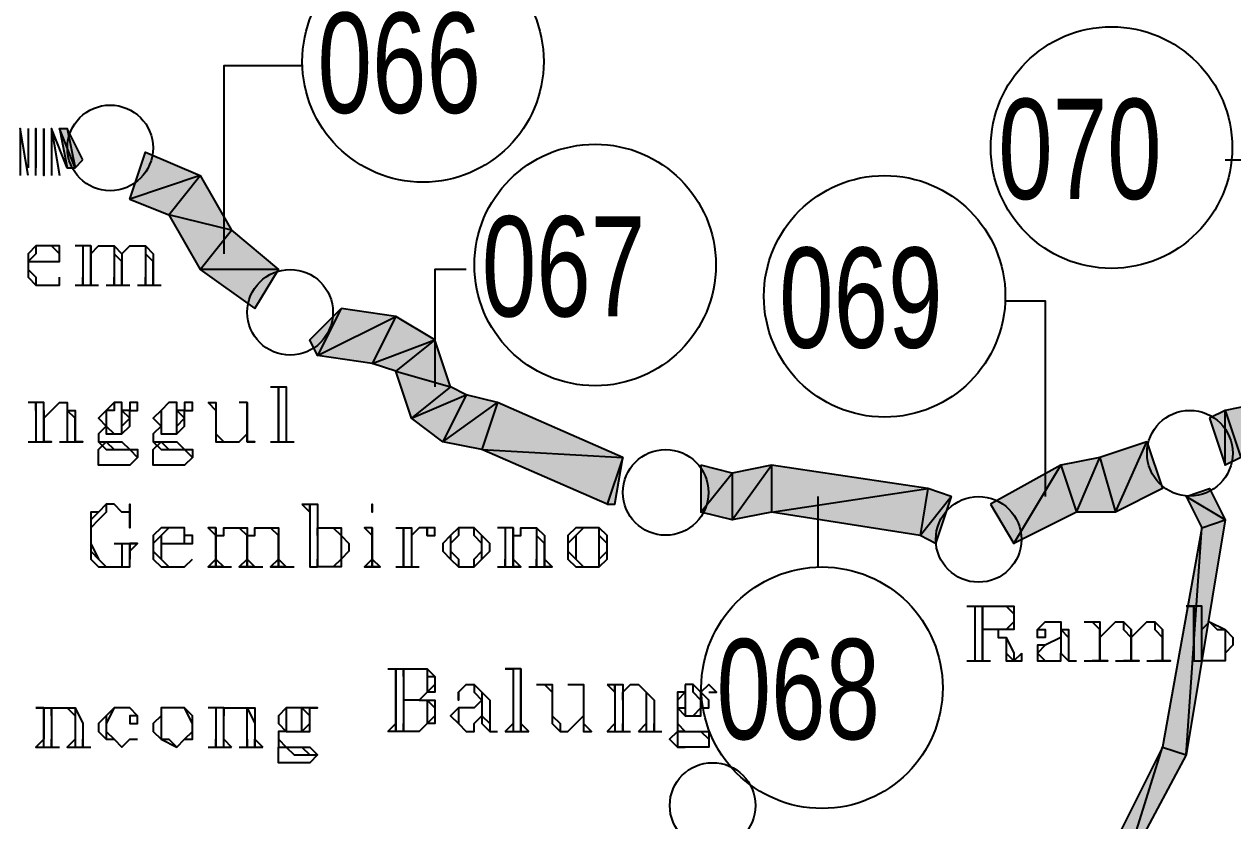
# Model space of a CAD drawing. Header units: millimetres. Extents: x 658 to 813, y 806 to 883.
# Drawn here: x 787.6802 to 788.1498, y 862.8389 to 863.1482 of the extents above; entities that cross this region are included whole.
import ezdxf

# ---------------------------------------------------------------- set-up
doc = ezdxf.new("R2010")
doc.units = ezdxf.units.MM
doc.header["$LTSCALE"] = 0.1
doc.linetypes.add('atContinuous2', pattern=[0])
for name, color, linetype in [('KLEKTOR1', 7, 'Continuous'), ('KLEKTOR2', 7, 'Continuous'), ('LINK NAS BARU', 7, 'Continuous'), ('SYMBOL', 7, 'Continuous'), ('TEXT', 8, 'Continuous'), ('zat_Mask_solid', 7, 'Continuous')]:
    doc.layers.add(name, color=color, linetype=linetype)
doc.styles.add('Style2', font='arial.ttf', dxfattribs={"height": 0.2})

msp = doc.modelspace()

# ---------------------------------------------------------------- hatches: boundary and pattern name
at = {"layer": 'KLEKTOR1'}
h = msp.add_hatch(color=7, dxfattribs=at)
h.paths.add_polyline_path([(787.69687, 863.10771), (787.69991, 863.09251), (787.69383, 863.10771)], flags=17)
h.paths.add_polyline_path([(787.69991, 863.09251), (787.69383, 863.10771), (787.69687, 863.09251)], flags=17)
for points in [[(787.70295, 863.09555), (787.69687, 863.10771), (787.69991, 863.09251)], [(787.74855, 863.08947), (787.72119, 863.08035), (787.72727, 863.09859)], [(787.73639, 863.07427), (787.74855, 863.08947), (787.72119, 863.08035)], [(787.76071, 863.06819), (787.73639, 863.07427), (787.74855, 863.08947)], [(787.74855, 863.05299), (787.76071, 863.06819), (787.73639, 863.07427)], [(787.77895, 863.05299), (787.74855, 863.05299), (787.76071, 863.06819)], [(787.76983, 863.03779), (787.77895, 863.05299), (787.74855, 863.05299)], [(787.80327, 863.03779), (787.79415, 863.01955), (787.79111, 863.02563)], [(787.80327, 863.03779), (787.79415, 863.01955), (787.82455, 863.03475)], [(787.79415, 863.01955), (787.82455, 863.03475), (787.81543, 863.01651)], [(787.82455, 863.03475), (787.81543, 863.01651), (787.83975, 863.02563)], [(787.81543, 863.01651), (787.83975, 863.02563), (787.82455, 863.01347)], [(787.83975, 863.02563), (787.82455, 863.01347), (787.84583, 863.00739)], [(787.82455, 863.01347), (787.84583, 863.00739), (787.83063, 862.99523)], [(787.84583, 863.00739), (787.83063, 862.99523), (787.85191, 863.00435)], [(787.83063, 862.99523), (787.85191, 863.00435), (787.84279, 862.98611)], [(787.85191, 863.00435), (787.84279, 862.98611), (787.86407, 863.00131)], [(787.84279, 862.98611), (787.86407, 863.00131), (787.85799, 862.98307)], [(787.86407, 863.00131), (787.85799, 862.98307), (787.91272, 862.98003)], [(788.14072, 862.99523), (788.1468, 862.97699), (788.1468, 862.99827)], [(788.1468, 862.99827), (788.15288, 862.98003), (788.162, 863.00131)], [(788.1468, 862.97699), (788.1468, 862.99827), (788.15288, 862.98003)], [(788.09816, 862.98003), (788.10424, 862.95875), (788.1164, 862.98611)], [(788.10424, 862.95875), (788.1164, 862.98611), (788.12248, 862.96787)], [(788.08296, 862.97699), (788.08904, 862.95875), (788.09816, 862.98003)], [(788.08904, 862.95875), (788.09816, 862.98003), (788.10424, 862.95875)], [(787.94312, 862.97699), (787.94312, 862.95875), (787.95528, 862.97395)], [(788.0556, 862.96179), (788.06472, 862.94659), (788.08296, 862.97699)], [(788.06472, 862.94659), (788.08296, 862.97699), (788.08904, 862.95875)], [(787.94312, 862.95875), (787.95528, 862.97395), (787.95528, 862.95571)]]:
    msp.add_hatch(color=7, dxfattribs=at).paths.add_polyline_path(points)
h = msp.add_hatch(color=7, dxfattribs=at)
h.paths.add_polyline_path([(787.85799, 862.98307), (787.91272, 862.98003), (787.90664, 862.96179)])
h.paths.add_polyline_path([(787.91272, 862.98003), (787.90664, 862.96179), (787.90968, 862.96179)], flags=17)
h = msp.add_hatch(color=7, dxfattribs=at)
h.paths.add_polyline_path([(787.95528, 862.97395), (787.95528, 862.95571), (787.97048, 862.97699)], flags=17)
h.paths.add_polyline_path([(787.95528, 862.95571), (787.97048, 862.97699), (787.97048, 862.95875)], flags=17)
at = {"layer": 'zat_Mask_solid'}
for points in [[(787.97048, 862.97699), (787.97048, 862.95875), (788.03128, 862.96787)], [(787.97048, 862.95875), (788.03128, 862.96787), (788.02824, 862.94963)], [(788.03128, 862.96787), (788.02824, 862.94963), (788.0404, 862.96483)], [(788.1468, 862.95571), (788.1316, 862.96483), (788.14072, 862.96787)], [(788.02824, 862.94963), (788.0404, 862.96483), (788.03432, 862.94659)], [(788.13768, 862.95267), (788.1468, 862.95571), (788.1316, 862.96483)], [(788.12248, 862.86754), (788.1316, 862.8645), (788.13768, 862.95267)], [(788.1316, 862.8645), (788.13768, 862.95267), (788.1468, 862.95571)], [(788.1012, 862.82498), (788.10728, 862.8189), (788.12248, 862.86754)], [(788.10728, 862.8189), (788.12248, 862.86754), (788.1316, 862.8645)]]:
    msp.add_hatch(color=7, dxfattribs=at).paths.add_polyline_path(points)

# ---------------------------------------------------------------- linework, layer by layer
at = {"layer": 'KLEKTOR1', "color": 7}
for points in [[(787.68167, 863.08947), (787.67863, 863.10771), (787.67863, 863.08947)], [(787.68167, 863.10771), (787.68167, 863.09251)], [(787.68471, 863.08947), (787.68471, 863.10771), (787.68471, 863.09251)], [(787.68775, 863.10771), (787.68775, 863.08947), (787.68775, 863.10771)], [(787.69687, 863.09251), (787.69079, 863.10771), (787.69383, 863.08947)], [(787.69079, 863.10771), (787.69079, 863.08947)], [(787.69687, 863.10771), (787.69991, 863.09251), (787.69383, 863.10771), (787.69687, 863.10771)], [(787.69991, 863.09251), (787.69383, 863.10771), (787.69687, 863.09251), (787.69991, 863.09251)], [(787.70295, 863.09555), (787.69687, 863.10771), (787.69991, 863.09251), (787.70295, 863.09555)], [(787.74855, 863.08947), (787.72119, 863.08035), (787.72727, 863.09859), (787.74855, 863.08947)], [(787.73639, 863.07427), (787.74855, 863.08947), (787.72119, 863.08035), (787.73639, 863.07427)], [(787.76071, 863.06819), (787.73639, 863.07427), (787.74855, 863.08947), (787.76071, 863.06819)], [(787.74855, 863.05299), (787.76071, 863.06819), (787.73639, 863.07427), (787.74855, 863.05299)], [(787.77895, 863.05299), (787.74855, 863.05299), (787.76071, 863.06819), (787.77895, 863.05299)], [(787.76983, 863.03779), (787.77895, 863.05299), (787.74855, 863.05299), (787.76983, 863.03779)], [(787.80327, 863.03779), (787.79415, 863.01955), (787.79111, 863.02563), (787.80327, 863.03779)], [(787.80327, 863.03779), (787.79415, 863.01955), (787.82455, 863.03475), (787.80327, 863.03779)], [(787.79415, 863.01955), (787.82455, 863.03475), (787.81543, 863.01651), (787.79415, 863.01955)], [(787.82455, 863.03475), (787.81543, 863.01651), (787.83975, 863.02563), (787.82455, 863.03475)], [(787.81543, 863.01651), (787.83975, 863.02563), (787.82455, 863.01347), (787.81543, 863.01651)], [(787.83975, 863.02563), (787.82455, 863.01347), (787.84583, 863.00739), (787.83975, 863.02563)], [(787.82455, 863.01347), (787.84583, 863.00739), (787.83063, 862.99523), (787.82455, 863.01347)], [(787.84583, 863.00739), (787.83063, 862.99523), (787.85191, 863.00435), (787.84583, 863.00739)], [(787.83063, 862.99523), (787.85191, 863.00435), (787.84279, 862.98611), (787.83063, 862.99523)], [(787.85191, 863.00435), (787.84279, 862.98611), (787.86407, 863.00131), (787.85191, 863.00435)], [(787.84279, 862.98611), (787.86407, 863.00131), (787.85799, 862.98307), (787.84279, 862.98611)], [(787.86407, 863.00131), (787.85799, 862.98307), (787.91272, 862.98003), (787.86407, 863.00131)], [(788.14072, 862.99523), (788.1468, 862.97699), (788.1468, 862.99827), (788.14072, 862.99523)], [(788.1468, 862.99827), (788.15288, 862.98003), (788.162, 863.00131), (788.1468, 862.99827)], [(788.1468, 862.97699), (788.1468, 862.99827), (788.15288, 862.98003), (788.1468, 862.97699)], [(788.09816, 862.98003), (788.10424, 862.95875), (788.1164, 862.98611), (788.09816, 862.98003)], [(788.10424, 862.95875), (788.1164, 862.98611), (788.12248, 862.96787), (788.10424, 862.95875)], [(787.85799, 862.98307), (787.91272, 862.98003), (787.90664, 862.96179), (787.85799, 862.98307)], [(787.91272, 862.98003), (787.90664, 862.96179), (787.90968, 862.96179), (787.91272, 862.98003)], [(788.08296, 862.97699), (788.08904, 862.95875), (788.09816, 862.98003), (788.08296, 862.97699)], [(788.08904, 862.95875), (788.09816, 862.98003), (788.10424, 862.95875), (788.08904, 862.95875)], [(787.94312, 862.97699), (787.94312, 862.95875), (787.95528, 862.97395), (787.94312, 862.97699)], [(787.95528, 862.97395), (787.95528, 862.95571), (787.97048, 862.97699), (787.95528, 862.97395)], [(787.95528, 862.95571), (787.97048, 862.97699), (787.97048, 862.95875), (787.95528, 862.95571)], [(787.97048, 862.97699), (787.97048, 862.95875), (788.03128, 862.96787), (787.97048, 862.97699)], [(788.0556, 862.96179), (788.06472, 862.94659), (788.08296, 862.97699), (788.0556, 862.96179)], [(788.06472, 862.94659), (788.08296, 862.97699), (788.08904, 862.95875), (788.06472, 862.94659)], [(787.94312, 862.95875), (787.95528, 862.97395), (787.95528, 862.95571), (787.94312, 862.95875)], [(787.97048, 862.95875), (788.03128, 862.96787), (788.02824, 862.94963), (787.97048, 862.95875)], [(788.03128, 862.96787), (788.02824, 862.94963), (788.0404, 862.96483), (788.03128, 862.96787)], [(788.02824, 862.94963), (788.0404, 862.96483), (788.03432, 862.94659), (788.02824, 862.94963)]]:
    msp.add_lwpolyline(points, dxfattribs=at)
at = {"layer": 'KLEKTOR2', "color": 7}
for points in [[(788.1468, 862.95571), (788.1316, 862.96483), (788.14072, 862.96787), (788.1468, 862.95571)], [(788.13768, 862.95267), (788.1468, 862.95571), (788.1316, 862.96483), (788.13768, 862.95267)], [(788.12248, 862.86754), (788.1316, 862.8645), (788.13768, 862.95267), (788.12248, 862.86754)], [(788.1316, 862.8645), (788.13768, 862.95267), (788.1468, 862.95571), (788.1316, 862.8645)], [(788.1012, 862.82498), (788.10728, 862.8189), (788.12248, 862.86754), (788.1012, 862.82498)], [(788.10728, 862.8189), (788.12248, 862.86754), (788.1316, 862.8645), (788.10728, 862.8189)]]:
    msp.add_lwpolyline(points, dxfattribs=at)
at = {"layer": 'LINK NAS BARU', "color": 7}
for points in [[(787.78807, 863.13203), (787.75767, 863.13203), (787.75767, 863.05907)], [(788.1468, 863.09555), (788.15896, 863.09555), (788.15896, 862.99523)], [(787.85191, 863.05299), (787.83975, 863.05299), (787.83975, 863.00739)], [(788.06168, 863.04083), (788.07688, 863.04083), (788.07688, 862.96483)], [(787.98872, 862.93747), (787.98872, 862.96483)]]:
    msp.add_lwpolyline(points, dxfattribs=at)
at = {"layer": 'LINK NAS BARU', "color": 7, "linetype": 'atContinuous2'}
for centre in [(787.83512, 863.13377), (788.10264, 863.10033), (787.902, 863.05473), (788.01448, 863.04257), (787.99016, 862.89057)]:
    msp.add_circle(centre, 0.0469, dxfattribs=at)
at = {"layer": 'SYMBOL', "color": 7, "linetype": 'atContinuous2'}
for centre in [(787.71357, 863.10019), (787.78349, 863.03635), (788.13309, 862.98162), (787.92941, 862.96642), (788.05101, 862.94818), (787.94765, 862.84482)]:
    msp.add_circle(centre, 0.01664, dxfattribs=at)
at = {"layer": 'TEXT', "color": 7}
for points in [[(787.68167, 863.05603), (787.69383, 863.05603), (787.69383, 863.05907), (787.69383, 863.06211), (787.69079, 863.06211), (787.68775, 863.06211), (787.68471, 863.06211), (787.68167, 863.05907), (787.68167, 863.05603), (787.68167, 863.05299), (787.68167, 863.04995), (787.68471, 863.04691), (787.68775, 863.04691), (787.69079, 863.04691), (787.69383, 863.04691), (787.69383, 863.04995)], [(787.68775, 863.06211), (787.68471, 863.06211), (787.68471, 863.05907), (787.68167, 863.05603), (787.68167, 863.05299), (787.68471, 863.04995), (787.68471, 863.04691), (787.68775, 863.04691)], [(787.69383, 863.05603), (787.69383, 863.05907), (787.69079, 863.06211)], [(787.70599, 863.06211), (787.70599, 863.04691), (787.70599, 863.06211), (787.69991, 863.06211)], [(787.70295, 863.06211), (787.70295, 863.04691)], [(787.70295, 863.06211), (787.70295, 863.05907)], [(787.70599, 863.05907), (787.70903, 863.06211), (787.71207, 863.06211), (787.71511, 863.06211), (787.71815, 863.05907), (787.71815, 863.05603), (787.71815, 863.04691), (787.71815, 863.05603), (787.71511, 863.05907)], [(787.71511, 863.06211), (787.71511, 863.05907), (787.71511, 863.04691)], [(787.71815, 863.05907), (787.72119, 863.06211), (787.72423, 863.06211), (787.72727, 863.06211), (787.73031, 863.05907), (787.73031, 863.05603), (787.73031, 863.04691), (787.73031, 863.05603), (787.72727, 863.05907)], [(787.72727, 863.06211), (787.72727, 863.05907), (787.72727, 863.04691)], [(787.68167, 863.05907), (787.68167, 863.05603), (787.68167, 863.05299), (787.68167, 863.04995)], [(787.69383, 863.05603), (787.69383, 863.05907)], [(787.70295, 863.04691), (787.70295, 863.04995)], [(787.70599, 863.04995), (787.70599, 863.04691), (787.70903, 863.04691)], [(787.71511, 863.04691), (787.71511, 863.04995)], [(787.71815, 863.04995), (787.71815, 863.04691), (787.72119, 863.04691)], [(787.72727, 863.04691), (787.72727, 863.04995)], [(787.73031, 863.04995), (787.73031, 863.04691), (787.73335, 863.04691)], [(787.69991, 863.04691), (787.70903, 863.04691)], [(787.71207, 863.04691), (787.72119, 863.04691)], [(787.72423, 863.04691), (787.73335, 863.04691)], [(787.77591, 863.00739), (787.78199, 863.00739), (787.78199, 862.98611)], [(787.77591, 863.00739), (787.77895, 863.00739)], [(787.77895, 863.00739), (787.77895, 862.98611), (787.77895, 863.00739)], [(787.68775, 862.99827), (787.68775, 862.98611), (787.68775, 863.00131), (787.68167, 863.00131)], [(787.68471, 863.00131), (787.68471, 862.98611)], [(787.68471, 863.00131), (787.68471, 862.99827), (787.68471, 863.00131)], [(787.68775, 862.99523), (787.69079, 862.99827), (787.69383, 863.00131), (787.69687, 863.00131), (787.69687, 862.99827), (787.69991, 862.99827), (787.69991, 862.99523), (787.69991, 862.98611), (787.69991, 862.99523), (787.69687, 862.99827)], [(787.69687, 863.00131), (787.69687, 862.99827), (787.69687, 862.99523), (787.69687, 862.98611)], [(787.71511, 863.00131), (787.71207, 862.99827), (787.70903, 862.99523), (787.71207, 862.99219), (787.71207, 862.98915), (787.71511, 862.98915), (787.71815, 862.98915), (787.72119, 862.99219), (787.72119, 862.99523), (787.72119, 862.99827), (787.71815, 862.99827), (787.71815, 863.00131), (787.71511, 863.00131)], [(787.71511, 863.00131), (787.71511, 862.99827), (787.71207, 862.99827), (787.71207, 862.99219), (787.71511, 862.98915)], [(787.71207, 862.99827), (787.71207, 862.99523), (787.71207, 862.99219)], [(787.72119, 862.99827), (787.72423, 862.99827), (787.72423, 863.00131), (787.72119, 863.00131), (787.72119, 862.99827), (787.71815, 862.99827)], [(787.71815, 862.98915), (787.71815, 862.99219), (787.71815, 862.99827), (787.71815, 863.00131)], [(787.71815, 862.99219), (787.72119, 862.99523), (787.71815, 862.99827)], [(787.73639, 863.00131), (787.73335, 862.99827), (787.73031, 862.99523), (787.73335, 862.99219), (787.73335, 862.98915), (787.73639, 862.98915), (787.73943, 862.98915), (787.74247, 862.99219), (787.74247, 862.99523), (787.74247, 862.99827), (787.73943, 862.99827), (787.73943, 863.00131), (787.73639, 863.00131)], [(787.73639, 863.00131), (787.73335, 862.99827), (787.73335, 862.99219), (787.73335, 862.98915), (787.73639, 862.98915)], [(787.73335, 862.99827), (787.73335, 862.99523), (787.73335, 862.99219)], [(787.74247, 862.99827), (787.74551, 862.99827), (787.74551, 863.00131), (787.74247, 863.00131), (787.74247, 862.99827), (787.73943, 862.99827)], [(787.73943, 862.98915), (787.73943, 862.99219), (787.73943, 862.99827), (787.73943, 863.00131)], [(787.73943, 862.99219), (787.74247, 862.99523), (787.73943, 862.99827)], [(787.75159, 863.00131), (787.75463, 863.00131), (787.75463, 862.98915), (787.75767, 862.98611)], [(787.75159, 863.00131), (787.75463, 862.99827), (787.75159, 863.00131)], [(787.75463, 863.00131), (787.75463, 862.98915), (787.75463, 862.98611), (787.75767, 862.98611), (787.76071, 862.98611), (787.76375, 862.98611), (787.76679, 862.98915)], [(787.75463, 862.99827), (787.75463, 862.98915), (787.75463, 862.98611)], [(787.76679, 862.99827), (787.76679, 862.98611), (787.76679, 863.00131), (787.76375, 863.00131)], [(787.76679, 863.00131), (787.76679, 862.98611), (787.76983, 862.98611)], [(787.71207, 862.99219), (787.70903, 862.98915), (787.70903, 862.98611), (787.71207, 862.98307), (787.71511, 862.98307), (787.71815, 862.98307), (787.72119, 862.98307), (787.72423, 862.98003)], [(787.73335, 862.99219), (787.73031, 862.98915), (787.73031, 862.98611), (787.73335, 862.98307), (787.73639, 862.98307), (787.73943, 862.98307), (787.74247, 862.98307), (787.74551, 862.98003)], [(787.68167, 862.98611), (787.69079, 862.98611)], [(787.68775, 862.98611), (787.69079, 862.98611), (787.68775, 862.98611)], [(787.69383, 862.98611), (787.70295, 862.98611)], [(787.69991, 862.98611), (787.70295, 862.98611), (787.69991, 862.98611)], [(787.70903, 862.98611), (787.71511, 862.98611), (787.71815, 862.98611), (787.72119, 862.98307), (787.72423, 862.98307), (787.72423, 862.98003), (787.72119, 862.97699), (787.71815, 862.97699), (787.71207, 862.97699), (787.70903, 862.97699), (787.70903, 862.98003), (787.70903, 862.98307), (787.71207, 862.98611), (787.71511, 862.98307), (787.71815, 862.98307), (787.72119, 862.98307)], [(787.71207, 862.97699), (787.70903, 862.97699), (787.70903, 862.98003), (787.70903, 862.98307), (787.71207, 862.98611)], [(787.73031, 862.98611), (787.73335, 862.98611), (787.73943, 862.98611), (787.74247, 862.98307), (787.74551, 862.98307), (787.74551, 862.98003), (787.74247, 862.97699), (787.73943, 862.97699), (787.73335, 862.97699), (787.73031, 862.97699), (787.73031, 862.98003), (787.73031, 862.98307), (787.73335, 862.98611), (787.73639, 862.98307), (787.73943, 862.98307), (787.74247, 862.98307)], [(787.73335, 862.97699), (787.73031, 862.97699), (787.73031, 862.98003), (787.73031, 862.98307), (787.73335, 862.98611)], [(787.76679, 862.98611), (787.76983, 862.98611), (787.76679, 862.98611)], [(787.77591, 862.98611), (787.78503, 862.98611)], [(787.77591, 862.98611), (787.77895, 862.98611)], [(787.72119, 862.95875), (787.72119, 862.96179), (787.72119, 862.95267), (787.72119, 862.95875), (787.71815, 862.95875), (787.71511, 862.96179), (787.71207, 862.96179), (787.70903, 862.95875), (787.70599, 862.95875), (787.70599, 862.95571), (787.70599, 862.95267), (787.70599, 862.94659), (787.70599, 862.94355), (787.70599, 862.94051), (787.70903, 862.93747), (787.71207, 862.93747), (787.71511, 862.93747), (787.71815, 862.93747), (787.72119, 862.93747), (787.72119, 862.94659)], [(787.71207, 862.96179), (787.71207, 862.95875), (787.70903, 862.95571), (787.70599, 862.95267), (787.70599, 862.94659), (787.70903, 862.94051), (787.71207, 862.93747)], [(787.78807, 862.96179), (787.79415, 862.96179), (787.79415, 862.93747)], [(787.78807, 862.96179), (787.79111, 862.95875), (787.79111, 862.96179)], [(787.79111, 862.96179), (787.79111, 862.93747), (787.79415, 862.93747)], [(787.81543, 862.96179), (787.81543, 862.95875), (787.81543, 862.96179), (787.81543, 862.95875)], [(787.70903, 862.95875), (787.70599, 862.95571), (787.70599, 862.95267), (787.70599, 862.94659), (787.70599, 862.94355), (787.70903, 862.94051)], [(787.79111, 862.95875), (787.79111, 862.94051)], [(787.73335, 862.94659), (787.74551, 862.94659), (787.74551, 862.94963), (787.74247, 862.94963), (787.74247, 862.95267), (787.73943, 862.95267), (787.73639, 862.95267), (787.73335, 862.95267), (787.73031, 862.94963), (787.73031, 862.94659), (787.73031, 862.94355), (787.73031, 862.94051), (787.73335, 862.93747), (787.73639, 862.93747), (787.73943, 862.93747), (787.74247, 862.93747), (787.74551, 862.94051)], [(787.73639, 862.95267), (787.73335, 862.94963), (787.73335, 862.94659), (787.73335, 862.94355), (787.73335, 862.94051), (787.73639, 862.93747)], [(787.74247, 862.94659), (787.74247, 862.94963), (787.74247, 862.95267), (787.73943, 862.95267)], [(787.75463, 862.93747), (787.75463, 862.95267), (787.75463, 862.93747), (787.75463, 862.95267), (787.75159, 862.95267)], [(787.75463, 862.95267), (787.75159, 862.95267), (787.75463, 862.94963)], [(787.75463, 862.94963), (787.75767, 862.94963), (787.75767, 862.95267), (787.76071, 862.95267), (787.76375, 862.95267), (787.76679, 862.95267), (787.76679, 862.94963), (787.76679, 862.94659), (787.76679, 862.93747), (787.76679, 862.94659), (787.76679, 862.94963)], [(787.76375, 862.95267), (787.76679, 862.94963), (787.76679, 862.93747)], [(787.76679, 862.94963), (787.76983, 862.94963), (787.76983, 862.95267), (787.77287, 862.95267), (787.77591, 862.95267), (787.77895, 862.95267), (787.77895, 862.94963), (787.77895, 862.94659), (787.77895, 862.93747), (787.77895, 862.94659), (787.77895, 862.94963)], [(787.77591, 862.95267), (787.77895, 862.94963), (787.77895, 862.93747)], [(787.79415, 862.94963), (787.79415, 862.95267), (787.79719, 862.95267), (787.80023, 862.95267), (787.80327, 862.95267), (787.80327, 862.94963), (787.80631, 862.94659), (787.80631, 862.94355), (787.80327, 862.94051), (787.80327, 862.93747), (787.80023, 862.93747), (787.79719, 862.93747), (787.79415, 862.93747), (787.79415, 862.94051)], [(787.80023, 862.95267), (787.80327, 862.94963), (787.80327, 862.94659), (787.80327, 862.94355), (787.80327, 862.94051), (787.80023, 862.93747)], [(787.81543, 862.93747), (787.81543, 862.95267), (787.81543, 862.93747), (787.81543, 862.95267), (787.81239, 862.95267)], [(787.81543, 862.95267), (787.81239, 862.95267), (787.81543, 862.94963)], [(787.82455, 862.95267), (787.83063, 862.95267), (787.83063, 862.93747)], [(787.82455, 862.95267), (787.82759, 862.95267), (787.82759, 862.94963)], [(787.82759, 862.95267), (787.82759, 862.93747), (787.82759, 862.95267)], [(787.83671, 862.94963), (787.83671, 862.95267), (787.83671, 862.94963), (787.83975, 862.94963), (787.83975, 862.95267), (787.83671, 862.95267), (787.83367, 862.95267), (787.83063, 862.94963), (787.83063, 862.94659)], [(787.85191, 862.95267), (787.84887, 862.95267), (787.84583, 862.94963), (787.84279, 862.94659), (787.84279, 862.94355), (787.84583, 862.94051), (787.84887, 862.93747), (787.85191, 862.93747), (787.85495, 862.93747), (787.85799, 862.94051), (787.86103, 862.94355), (787.86103, 862.94659), (787.85799, 862.94963), (787.85495, 862.95267), (787.85191, 862.95267)], [(787.85191, 862.95267), (787.84887, 862.95267), (787.84887, 862.94963), (787.84583, 862.94659), (787.84583, 862.94355), (787.84887, 862.94051), (787.84887, 862.93747), (787.85191, 862.93747), (787.85495, 862.93747), (787.85495, 862.94051), (787.85799, 862.94355), (787.85799, 862.94659), (787.85495, 862.94963), (787.85495, 862.95267), (787.85191, 862.95267)], [(787.87015, 862.95267), (787.87015, 862.93747), (787.87015, 862.95267), (787.86407, 862.95267)], [(787.86711, 862.95267), (787.86711, 862.93747)], [(787.86711, 862.95267), (787.86711, 862.94963)], [(787.87015, 862.94963), (787.87319, 862.94963), (787.87319, 862.95267), (787.87623, 862.95267), (787.87927, 862.95267), (787.88232, 862.94963), (787.88232, 862.94659), (787.88232, 862.93747), (787.88232, 862.94659), (787.87927, 862.94963)], [(787.87927, 862.95267), (787.87927, 862.94963), (787.87927, 862.93747)], [(787.89752, 862.95267), (787.89448, 862.95267), (787.89144, 862.94963), (787.89144, 862.94659), (787.89144, 862.94355), (787.89144, 862.94051), (787.89448, 862.93747), (787.89752, 862.93747), (787.90056, 862.93747), (787.9036, 862.93747), (787.90664, 862.94051), (787.90664, 862.94355), (787.90664, 862.94659), (787.90664, 862.94963), (787.9036, 862.95267), (787.90056, 862.95267), (787.89752, 862.95267)], [(787.89752, 862.95267), (787.89448, 862.94963), (787.89448, 862.94659), (787.89448, 862.94355), (787.89448, 862.94051), (787.89752, 862.93747)], [(787.90056, 862.93747), (787.9036, 862.93747), (787.9036, 862.94051), (787.9036, 862.94355), (787.9036, 862.94659), (787.9036, 862.94963), (787.9036, 862.95267), (787.90056, 862.95267)], [(787.71511, 862.94659), (787.72423, 862.94659)], [(787.71815, 862.94659), (787.71815, 862.94051), (787.71815, 862.93747)], [(787.71815, 862.94659), (787.71815, 862.94355)], [(787.72119, 862.94659), (787.72119, 862.94051)], [(787.72119, 862.94355), (787.72423, 862.94659), (787.72119, 862.94659)], [(787.73335, 862.94963), (787.73031, 862.94659), (787.73031, 862.94355), (787.73335, 862.94051)], [(787.74247, 862.94659), (787.74247, 862.94963)], [(787.80327, 862.94963), (787.80327, 862.94659), (787.80327, 862.94355), (787.80327, 862.94051)], [(787.84583, 862.94963), (787.84583, 862.94659), (787.84583, 862.94355), (787.84583, 862.94051)], [(787.85799, 862.94051), (787.85799, 862.94355), (787.85799, 862.94659), (787.85799, 862.94963)], [(787.89448, 862.94963), (787.89144, 862.94659), (787.89144, 862.94355), (787.89448, 862.94051)], [(787.9036, 862.94051), (787.90664, 862.94355), (787.90664, 862.94659), (787.9036, 862.94963)], [(787.75463, 862.93747), (787.75159, 862.93747), (787.75463, 862.94051), (787.75767, 862.93747), (787.75463, 862.93747)], [(787.75159, 862.93747), (787.76071, 862.93747)], [(787.76679, 862.93747), (787.76375, 862.93747), (787.76679, 862.94051), (787.76983, 862.93747), (787.76679, 862.93747)], [(787.76375, 862.93747), (787.77287, 862.93747)], [(787.77895, 862.93747), (787.77591, 862.93747), (787.77895, 862.94051), (787.78199, 862.93747), (787.77895, 862.93747)], [(787.77591, 862.93747), (787.78503, 862.93747)], [(787.81543, 862.93747), (787.81239, 862.93747), (787.81543, 862.94051), (787.81847, 862.93747), (787.81543, 862.93747)], [(787.81239, 862.93747), (787.81847, 862.93747)], [(787.82455, 862.93747), (787.82759, 862.93747), (787.82759, 862.94051)], [(787.82455, 862.93747), (787.83367, 862.93747)], [(787.83063, 862.94051), (787.83063, 862.93747)], [(787.86407, 862.93747), (787.87319, 862.93747)], [(787.86711, 862.93747), (787.86711, 862.94051)], [(787.87015, 862.94051), (787.87319, 862.93747), (787.87015, 862.93747)], [(787.87623, 862.93747), (787.88536, 862.93747)], [(787.87927, 862.93747), (787.87927, 862.94051)], [(787.88232, 862.94051), (787.88536, 862.93747), (787.88232, 862.93747)], [(788.04648, 862.92227), (788.06168, 862.92227), (788.06472, 862.92227), (788.06472, 862.91923), (788.06472, 862.91619), (788.06472, 862.91315), (788.06168, 862.91315), (788.05256, 862.91315)], [(788.04952, 862.92227), (788.04952, 862.90099)], [(788.05256, 862.92227), (788.05256, 862.90099), (788.05256, 862.92227)], [(788.05256, 862.92227), (788.0556, 862.92227)], [(788.06168, 862.92227), (788.06472, 862.91923), (788.06472, 862.91619), (788.06168, 862.91315)], [(788.06472, 862.92227), (788.06472, 862.91923), (788.06472, 862.91619), (788.06472, 862.91315)], [(788.13464, 862.90099), (788.13464, 862.92227), (788.13464, 862.90099), (788.13768, 862.90099), (788.13768, 862.92227), (788.1316, 862.92227)], [(788.1316, 862.92227), (788.13464, 862.92227)], [(788.07384, 862.91315), (788.07688, 862.91315), (788.07688, 862.91011), (788.07384, 862.91011), (788.07384, 862.91315), (788.07688, 862.91619), (788.08296, 862.91619), (788.08296, 862.91315), (788.086, 862.91315), (788.086, 862.91011), (788.086, 862.90403), (788.086, 862.90099), (788.08904, 862.90099)], [(788.08296, 862.91619), (788.08296, 862.91315), (788.08296, 862.90403), (788.086, 862.90099), (788.08904, 862.90099)], [(788.09208, 862.91619), (788.09816, 862.91619), (788.09816, 862.90099)], [(788.09512, 862.91619), (788.09816, 862.91315), (788.09512, 862.91619)], [(788.09816, 862.91619), (788.09816, 862.90099), (788.09816, 862.91315)], [(788.09816, 862.91011), (788.1012, 862.91315), (788.10424, 862.91619), (788.10728, 862.91619), (788.11032, 862.91315), (788.11032, 862.91011), (788.11032, 862.90099), (788.11032, 862.91011), (788.11032, 862.91315)], [(788.10728, 862.91619), (788.10728, 862.91315), (788.11032, 862.91011), (788.11032, 862.90099)], [(788.11032, 862.91011), (788.11336, 862.91315), (788.1164, 862.91619), (788.11944, 862.91619), (788.12248, 862.91315), (788.12248, 862.91011), (788.12248, 862.90099), (788.12248, 862.91011), (788.12248, 862.91315)], [(788.11944, 862.91619), (788.11944, 862.91315), (788.12248, 862.91011), (788.12248, 862.90099)], [(788.13768, 862.91315), (788.14072, 862.91619), (788.1468, 862.91315), (788.14984, 862.91011), (788.14984, 862.90707), (788.1468, 862.90403), (788.1468, 862.90099), (788.14072, 862.90099), (788.13768, 862.90099), (788.13768, 862.90403)], [(788.14072, 862.91619), (788.14376, 862.91315), (788.1468, 862.91315), (788.1468, 862.91011), (788.1468, 862.90707), (788.1468, 862.90099), (788.14376, 862.90099), (788.14072, 862.90099)], [(788.05864, 862.91315), (788.05864, 862.91011), (788.06168, 862.91011), (788.06168, 862.90099), (788.06472, 862.90099), (788.06776, 862.90099), (788.06776, 862.90403)], [(788.05864, 862.91011), (788.06168, 862.91011), (788.06472, 862.90403), (788.06472, 862.90099), (788.06776, 862.90403)], [(788.08296, 862.91011), (788.07688, 862.90707), (788.07384, 862.90707), (788.07384, 862.90403), (788.07384, 862.90099), (788.07688, 862.90099), (788.07992, 862.90099), (788.08296, 862.90099), (788.08296, 862.90403)], [(788.08296, 862.91011), (788.07688, 862.90707), (788.07384, 862.90403), (788.07688, 862.90099)], [(788.08296, 862.91315), (788.086, 862.91011), (788.086, 862.90403), (788.086, 862.90099)], [(788.1468, 862.91315), (788.1468, 862.91011), (788.1468, 862.90707), (788.1468, 862.90403)], [(788.07384, 862.90707), (788.07384, 862.90403), (788.07384, 862.90099)], [(788.04648, 862.90099), (788.0556, 862.90099)], [(788.05256, 862.90099), (788.0556, 862.90099)], [(788.06168, 862.90403), (788.06472, 862.90099)], [(788.09208, 862.90099), (788.1012, 862.90099)], [(788.09816, 862.90099), (788.09512, 862.90099), (788.09816, 862.90099), (788.1012, 862.90099), (788.09816, 862.90099)], [(788.10424, 862.90099), (788.11336, 862.90099)], [(788.11032, 862.90099), (788.10728, 862.90099), (788.11032, 862.90099), (788.11336, 862.90099), (788.11032, 862.90099)], [(788.1164, 862.90099), (788.12552, 862.90099)], [(788.12248, 862.90099), (788.11944, 862.90099), (788.12248, 862.90099), (788.12552, 862.90099), (788.12248, 862.90099)], [(787.82151, 862.89795), (787.83367, 862.89795), (787.83671, 862.89795), (787.83975, 862.8949), (787.83975, 862.89186), (787.83975, 862.88882), (787.83671, 862.88882), (787.83367, 862.88578)], [(787.82151, 862.89795), (787.82455, 862.89795), (787.82455, 862.8949)], [(787.82455, 862.87362), (787.82455, 862.89795), (787.82455, 862.87666)], [(787.82759, 862.89795), (787.82759, 862.87362)], [(787.83367, 862.89795), (787.83671, 862.89795), (787.83671, 862.8949), (787.83671, 862.89186), (787.83671, 862.88882), (787.83367, 862.88578), (787.82759, 862.88578)], [(787.82759, 862.8949), (787.82759, 862.89795)], [(787.83671, 862.8949), (787.83975, 862.8949), (787.83975, 862.89186), (787.83671, 862.88882)], [(787.87319, 862.87666), (787.87319, 862.89795), (787.86711, 862.89795)], [(787.86711, 862.89795), (787.87015, 862.89795), (787.87015, 862.8949)], [(787.87015, 862.89795), (787.87015, 862.87362)], [(787.87319, 862.89795), (787.87319, 862.87362)], [(787.84887, 862.88578), (787.84887, 862.88882), (787.84887, 862.88578), (787.84887, 862.88882), (787.85191, 862.89186), (787.85495, 862.89186), (787.85799, 862.88882), (787.86103, 862.88578), (787.86103, 862.8797), (787.86103, 862.87666), (787.86103, 862.87362)], [(787.85495, 862.89186), (787.85495, 862.88882), (787.85799, 862.88578), (787.85799, 862.8797), (787.85799, 862.87666), (787.86103, 862.87362), (787.86407, 862.87362)], [(787.87927, 862.89186), (787.88536, 862.89186), (787.88536, 862.8797), (787.8884, 862.87666), (787.8884, 862.87362)], [(787.88232, 862.89186), (787.88536, 862.88882), (787.88232, 862.89186)], [(787.88536, 862.89186), (787.88536, 862.8797), (787.88536, 862.87666), (787.8884, 862.87362), (787.89144, 862.87362), (787.89448, 862.87666), (787.89752, 862.8797)], [(787.89144, 862.89186), (787.89752, 862.89186), (787.89752, 862.87362)], [(787.89752, 862.89186), (787.89752, 862.87362), (787.90056, 862.87362)], [(787.90664, 862.89186), (787.91272, 862.89186), (787.91272, 862.87362)], [(787.90664, 862.89186), (787.90968, 862.88882), (787.90968, 862.89186)], [(787.90968, 862.89186), (787.90968, 862.87362)], [(787.91272, 862.88578), (787.91272, 862.88882), (787.91576, 862.89186), (787.9188, 862.89186), (787.92184, 862.88882), (787.92488, 862.88578), (787.92488, 862.87362)], [(787.9188, 862.89186), (787.92184, 862.88882), (787.92184, 862.88578), (787.92184, 862.87362)], [(787.93704, 862.89186), (787.93704, 862.88882), (787.934, 862.88882), (787.934, 862.88578), (787.934, 862.88274), (787.93704, 862.8797), (787.94008, 862.8797), (787.94312, 862.8797), (787.94312, 862.88274), (787.94616, 862.88274), (787.94616, 862.88578), (787.94312, 862.88882), (787.94008, 862.89186), (787.93704, 862.89186)], [(787.93704, 862.89186), (787.93704, 862.88882), (787.93704, 862.88578), (787.93704, 862.88274), (787.93704, 862.8797)], [(787.94008, 862.8797), (787.94312, 862.88274), (787.94312, 862.88578), (787.94008, 862.88882), (787.94008, 862.89186)], [(787.94616, 862.88882), (787.9492, 862.88882), (787.94616, 862.89186), (787.94312, 862.88882)], [(787.83367, 862.88578), (787.83671, 862.88578), (787.83975, 862.88578), (787.83975, 862.88274), (787.83975, 862.8797), (787.83975, 862.87666), (787.83671, 862.87666), (787.83367, 862.87362), (787.82151, 862.87362)], [(787.83367, 862.88578), (787.83671, 862.88578), (787.83671, 862.88274), (787.83671, 862.8797), (787.83671, 862.87666), (787.83367, 862.87362)], [(787.83671, 862.88578), (787.83975, 862.88274), (787.83975, 862.8797), (787.83671, 862.87666)], [(787.85799, 862.88578), (787.85495, 862.88274), (787.85191, 862.88274), (787.84887, 862.88274), (787.84583, 862.8797), (787.84887, 862.87666), (787.85191, 862.87362), (787.85495, 862.87362), (787.85495, 862.87666), (787.85799, 862.8797)], [(787.85799, 862.88882), (787.85799, 862.88578), (787.85799, 862.8797), (787.86103, 862.87666)], [(787.88536, 862.88882), (787.88536, 862.8797), (787.88536, 862.87666)], [(787.89752, 862.88882), (787.89752, 862.87666)], [(787.90968, 862.88882), (787.90968, 862.87666)], [(787.92184, 862.88882), (787.92184, 862.88578), (787.92184, 862.87666)], [(787.93704, 862.88882), (787.934, 862.88578), (787.934, 862.88274), (787.93704, 862.88274)], [(787.94312, 862.88274), (787.94312, 862.88578), (787.94312, 862.88882)], [(787.68471, 862.88274), (787.69079, 862.88274), (787.69079, 862.86754)], [(787.68471, 862.88274), (787.68775, 862.88274), (787.68471, 862.88274)], [(787.68775, 862.86754), (787.68775, 862.88274), (787.68775, 862.87058)], [(787.69079, 862.8797), (787.69079, 862.88274), (787.69383, 862.88274), (787.69687, 862.88274), (787.69991, 862.88274), (787.70295, 862.87666), (787.70295, 862.86754)], [(787.69687, 862.88274), (787.69991, 862.8797), (787.69991, 862.86754)], [(787.69991, 862.88274), (787.69991, 862.87666), (787.69991, 862.87058)], [(787.72423, 862.8797), (787.72119, 862.8797), (787.72119, 862.87666), (787.72423, 862.87666), (787.72423, 862.8797), (787.72119, 862.88274), (787.71815, 862.88274), (787.71511, 862.88274), (787.71207, 862.8797), (787.70903, 862.87666), (787.70903, 862.87362), (787.71207, 862.87058), (787.71511, 862.87058), (787.71815, 862.86754), (787.72119, 862.87058), (787.72423, 862.87058)], [(787.71815, 862.88274), (787.71511, 862.88274), (787.71207, 862.87666), (787.71207, 862.87362), (787.71511, 862.87058), (787.71815, 862.86754)], [(787.73943, 862.88274), (787.73335, 862.88274), (787.73335, 862.8797), (787.73031, 862.87666), (787.73031, 862.87362), (787.73335, 862.87058), (787.73943, 862.86754), (787.74247, 862.87058), (787.74551, 862.87058), (787.74551, 862.87362), (787.74551, 862.87666), (787.74551, 862.8797), (787.74247, 862.88274), (787.73943, 862.88274)], [(787.73943, 862.88274), (787.73639, 862.88274), (787.73335, 862.88274), (787.73335, 862.87666), (787.73335, 862.87362), (787.73335, 862.87058), (787.73639, 862.87058), (787.73943, 862.86754), (787.74247, 862.87058), (787.74551, 862.87362), (787.74551, 862.87666), (787.74247, 862.88274), (787.73943, 862.88274)], [(787.75767, 862.87058), (787.75767, 862.88274), (787.75159, 862.88274)], [(787.75463, 862.88274), (787.75463, 862.86754)], [(787.75767, 862.86754), (787.75767, 862.88274), (787.75767, 862.8797)], [(787.75767, 862.88274), (787.76071, 862.88274), (787.76679, 862.88274), (787.76983, 862.88274), (787.76983, 862.87666), (787.76983, 862.86754)], [(787.76679, 862.86754), (787.76679, 862.8797), (787.76679, 862.88274), (787.76983, 862.87666), (787.76983, 862.87058)], [(787.78503, 862.88274), (787.78199, 862.88274), (787.77895, 862.8797), (787.77895, 862.87666), (787.78199, 862.87362), (787.78503, 862.87362), (787.78807, 862.87362), (787.79111, 862.87362), (787.79111, 862.87666), (787.79111, 862.8797), (787.79111, 862.88274), (787.78807, 862.88274), (787.78503, 862.88274)], [(787.78199, 862.88274), (787.78199, 862.8797), (787.78199, 862.87666), (787.78199, 862.87362)], [(787.78503, 862.88274), (787.78199, 862.88274), (787.78199, 862.8797), (787.78199, 862.87666), (787.78199, 862.87362), (787.78503, 862.87362), (787.78807, 862.87362), (787.78807, 862.87666), (787.78807, 862.8797), (787.78807, 862.88274), (787.78503, 862.88274)], [(787.79111, 862.88274), (787.79415, 862.88274), (787.79111, 862.88274), (787.78807, 862.88274)], [(787.78807, 862.87362), (787.79111, 862.87666), (787.79111, 862.8797), (787.78807, 862.88274)], [(787.84887, 862.88274), (787.84887, 862.8797), (787.84887, 862.87666)], [(787.85495, 862.88274), (787.85191, 862.88274), (787.84887, 862.88274), (787.84887, 862.8797), (787.84887, 862.87666), (787.85191, 862.87362)], [(787.934, 862.88274), (787.934, 862.8797), (787.934, 862.87666), (787.934, 862.87362), (787.93704, 862.87362), (787.94312, 862.87362), (787.94616, 862.87058)], [(787.71207, 862.8797), (787.71207, 862.87666), (787.71207, 862.87362), (787.71207, 862.87058)], [(787.73335, 862.8797), (787.73335, 862.87666), (787.73335, 862.87362), (787.73335, 862.87058)], [(787.74551, 862.87058), (787.74551, 862.87362), (787.74551, 862.87666), (787.74551, 862.8797)], [(787.82151, 862.87362), (787.82455, 862.87666), (787.82455, 862.87362)], [(787.82759, 862.87666), (787.82759, 862.87362), (787.82759, 862.87666)], [(787.86711, 862.87362), (787.87015, 862.87666), (787.87015, 862.87362)], [(787.87319, 862.87362), (787.87319, 862.87666), (787.87623, 862.87362)], [(787.89752, 862.87666), (787.90056, 862.87362), (787.89752, 862.87666)], [(787.90664, 862.87362), (787.90968, 862.87666), (787.90968, 862.87362)], [(787.91272, 862.87666), (787.91272, 862.87362), (787.91272, 862.87666)], [(787.9188, 862.87362), (787.92184, 862.87666), (787.92184, 862.87362)], [(787.92488, 862.87666), (787.92488, 862.87362), (787.92488, 862.87666)], [(787.934, 862.87666), (787.93704, 862.87362), (787.94312, 862.87362), (787.94616, 862.87362), (787.94616, 862.87058), (787.94616, 862.86754), (787.94312, 862.86754), (787.93704, 862.86754), (787.934, 862.86754), (787.93096, 862.87058), (787.934, 862.87362), (787.93704, 862.87362), (787.934, 862.87362), (787.934, 862.87058), (787.934, 862.86754), (787.93704, 862.86754)], [(787.78199, 862.87362), (787.77895, 862.87362), (787.77895, 862.87058), (787.77895, 862.86754), (787.78199, 862.86754), (787.78503, 862.8645), (787.78807, 862.8645), (787.79111, 862.8645), (787.79415, 862.8645)], [(787.86711, 862.87362), (787.87623, 862.87362)], [(787.90664, 862.87362), (787.91576, 862.87362)], [(787.9188, 862.87362), (787.92792, 862.87362)], [(787.934, 862.87362), (787.93704, 862.87362), (787.94312, 862.87362), (787.94616, 862.87362)], [(787.68775, 862.87058), (787.68471, 862.86754), (787.68775, 862.87058)], [(787.68471, 862.86754), (787.69383, 862.86754)], [(787.69079, 862.87058), (787.69079, 862.86754), (787.69079, 862.87058)], [(787.69991, 862.87058), (787.69687, 862.86754), (787.69991, 862.87058)], [(787.69687, 862.86754), (787.70599, 862.86754)], [(787.70295, 862.87058), (787.70295, 862.86754), (787.70295, 862.87058)], [(787.75159, 862.86754), (787.76071, 862.86754)], [(787.75463, 862.87058), (787.75463, 862.86754), (787.75463, 862.87058)], [(787.75767, 862.86754), (787.75767, 862.87058), (787.76071, 862.86754)], [(787.76375, 862.86754), (787.77287, 862.86754)], [(787.76679, 862.87058), (787.76679, 862.86754), (787.76679, 862.87058)], [(787.76983, 862.86754), (787.76983, 862.87058), (787.77287, 862.86754)], [(787.77895, 862.87058), (787.78199, 862.86754), (787.78807, 862.86754), (787.79111, 862.86754), (787.79415, 862.8645), (787.79111, 862.86146), (787.78807, 862.86146), (787.78199, 862.86146), (787.77895, 862.86146), (787.77895, 862.8645), (787.77895, 862.86754), (787.78199, 862.86754), (787.78503, 862.86754), (787.78807, 862.86754), (787.79111, 862.8645)], [(787.78199, 862.86146), (787.77895, 862.86146), (787.77895, 862.8645), (787.77895, 862.86754), (787.78199, 862.86754)]]:
    msp.add_lwpolyline(points, dxfattribs=at)

# ---------------------------------------------------------------- texts
at = {"layer": 'LINK NAS BARU', "color": 7, "style": 'Style2', "width": 0.7}
for s, p in [('066', (787.79415, 863.11379)), ('070', (788.05864, 863.08035)), ('067', (787.85799, 863.03475)), ('069', (787.97352, 863.02259)), ('068', (787.9492, 862.87058))]:
    msp.add_text(s, height=0.038913, rotation=0.0006, dxfattribs=at).set_placement(p)

doc.saveas('drawing.dxf')
